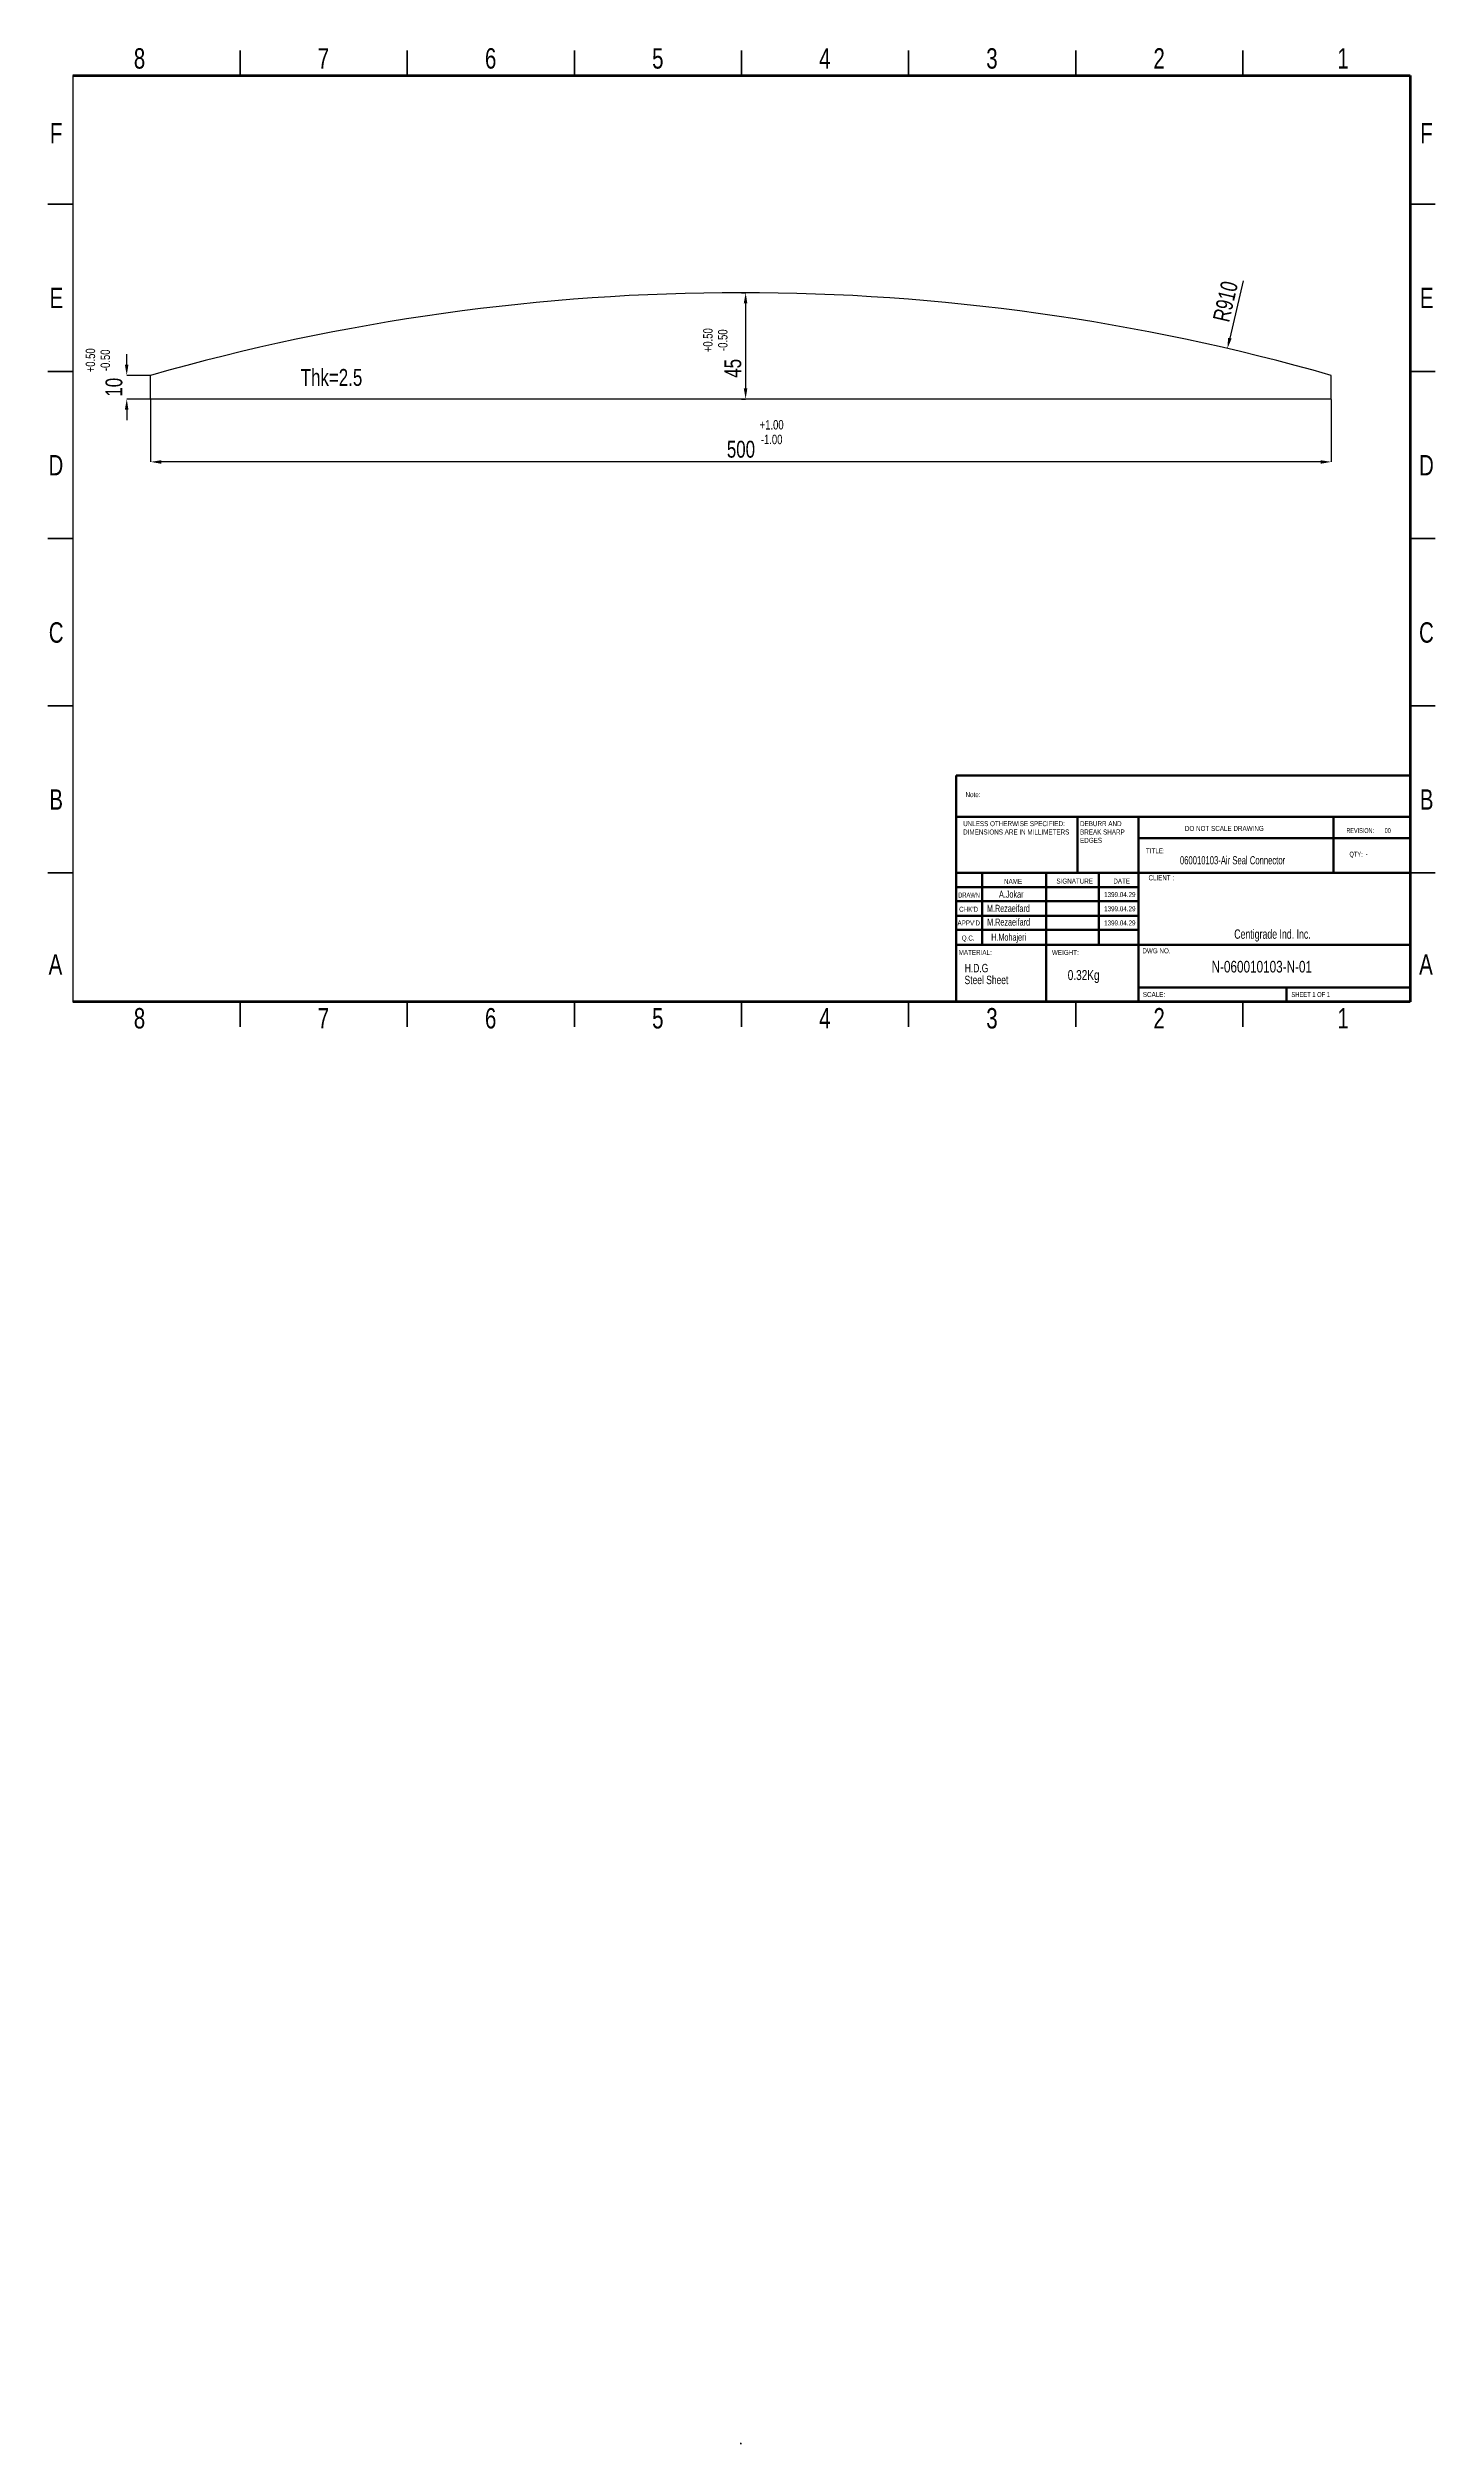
# Model space of a CAD drawing. Header units: millimetres. Extents: x 1764 to 2351, y 11 to 1025.
import ezdxf

# ---------------------------------------------------------------- set-up
doc = ezdxf.new("R2010")
doc.units = ezdxf.units.MM
doc.styles.add('SLDTEXTSTYLE0', font='TXT', dxfattribs={"width": 0.75})
doc.styles.add('SLDTEXTSTYLE1', font='TXT', dxfattribs={"width": 0.686449})
doc.styles.add('SLDTEXTSTYLE2', font='TXT', dxfattribs={"width": 0.652778})
doc.styles.add('SLDTEXTSTYLE3', font='TXT', dxfattribs={"width": 0.692308})
doc.styles.add('SLDTEXTSTYLE4', font='TXT', dxfattribs={"width": 0.7})
doc.styles.add('SLDTEXTSTYLE5', font='TXT', dxfattribs={"width": 0.678571})
doc.dimstyles.new('SLDDIMSTYLE0', dxfattribs={"dimscale": 3, "dimtxt": 2.38125, "dimasz": 1.5, "dimexe": 0, "dimexo": 0.0625, "dimgap": 0.595312, "dimtad": 1, "dimdec": 0, "dimrnd": 1e-09, "dimzin": 12, "dimdsep": 46, "dimtxsty": 'SLDTEXTSTYLE0', "dimcen": 0.09, "dimadec": 0, "dimazin": 3, "dimtfac": 1, "dimtdec": 0, "dimtofl": 0, "dimtmove": 0, "dimatfit": 3, "dimfxl": 1, "dimfrac": 2, "dimtolj": 1, "dimtzin": 12, "dimarcsym": 0})

# ---------------------------------------------------------------- blocks, each defined once
blk = doc.blocks.new('SW_NOTE_62')
at = {"color": 0, "linetype": 'Continuous', "lineweight": 0, "char_height": 1.5, "attachment_point": 1, "style": 'SLDTEXTSTYLE0'}
for s, insert in [('UNLESS OTHERWISE SPECIFIED:', (0, 1.93)), ('DIMENSIONS ARE IN MILLIMETERS', (0, -0.57))]:
    blk.add_mtext(s, dxfattribs=dict(at, insert=insert))
blk = doc.blocks.new('SW_NOTE_63')
at = {"color": 0, "linetype": 'Continuous', "lineweight": 0, "char_height": 1.5, "attachment_point": 1, "style": 'SLDTEXTSTYLE0'}
for s, insert in [('DEBURR AND', (0, 1.93)), ('BREAK SHARP', (0, -0.57)), ('EDGES', (0, -3.07))]:
    blk.add_mtext(s, dxfattribs=dict(at, insert=insert))
blk = doc.blocks.new('*D3')
at = {"color": 0, "lineweight": -2, "transparency": 16777216}
for p, q in [((1807.3, 876.4), (1807.3, 850)), ((2307.3, 876.4), (2307.3, 850)), ((2302.8, 850), (1811.8, 850))]:
    blk.add_line(p, q, dxfattribs=at)
at = {"color": 0, "transparency": 16777216}
for points in [[(1811.8, 850.7), (1811.8, 849.2), (1807.3, 850)], [(2302.8, 850.7), (2302.8, 849.2), (2307.3, 850)]]:
    blk.add_solid(points, dxfattribs=at)
at = {"layer": 'Defpoints', "color": 0, "transparency": 16777216}
for p in [(1807.3, 876.6), (2307.3, 876.6), (1807.3, 850)]:
    blk.add_point(p, dxfattribs=at)
at = {"color": 0, "transparency": 16777216, "insert": (2057.3, 855.3), "char_height": 7.14, "attachment_point": 5, "style": 'SLDTEXTSTYLE0'}
blk.add_mtext('\\A1;500', dxfattribs=at)
blk = doc.blocks.new('*D4')
at = {"color": 0, "lineweight": -2, "transparency": 16777216}
for p, q in [((1797.2, 891.1), (1797.2, 895.6)), ((1807.1, 886.6), (1797.2, 886.6)), ((1807.1, 876.6), (1797.2, 876.6)), ((1797.2, 872.1), (1797.2, 867.6))]:
    blk.add_line(p, q, dxfattribs=at)
at = {"color": 0, "transparency": 16777216}
for points in [[(1796.4, 891.1), (1797.9, 891.1), (1797.2, 886.6)], [(1796.4, 872.1), (1797.9, 872.1), (1797.2, 876.6)]]:
    blk.add_solid(points, dxfattribs=at)
at = {"layer": 'Defpoints', "color": 0, "transparency": 16777216}
for p in [(1797.2, 886.6), (1807.3, 886.6), (1807.3, 876.6)]:
    blk.add_point(p, dxfattribs=at)
at = {"color": 0, "transparency": 16777216, "insert": (1791.8, 881.6), "char_height": 7.14, "attachment_point": 5, "rotation": 90, "style": 'SLDTEXTSTYLE0'}
blk.add_mtext('\\A1;10', dxfattribs=at)
blk = doc.blocks.new('*D5')
at = {"color": 0, "lineweight": -2, "transparency": 16777216}
for p, q in [((2057.5, 921.6), (2059.3, 921.6)), ((2059.3, 917.1), (2059.3, 881.1)), ((2057.5, 876.6), (2059.3, 876.6))]:
    blk.add_line(p, q, dxfattribs=at)
at = {"color": 0, "transparency": 16777216}
for points in [[(2058.5, 917.1), (2060, 917.1), (2059.3, 921.6)], [(2058.5, 881.1), (2060, 881.1), (2059.3, 876.6)]]:
    blk.add_solid(points, dxfattribs=at)
at = {"layer": 'Defpoints', "color": 0, "transparency": 16777216}
for p in [(2057.3, 921.6), (2057.3, 876.6), (2059.3, 876.6)]:
    blk.add_point(p, dxfattribs=at)
at = {"color": 0, "transparency": 16777216, "insert": (2053.9, 889.6), "char_height": 7.14, "attachment_point": 5, "rotation": 90, "style": 'SLDTEXTSTYLE0'}
blk.add_mtext('\\A1;45', dxfattribs=at)
blk = doc.blocks.new('*D6')
at = {"color": 0, "lineweight": -2, "transparency": 16777216}
for p, q in [((2270, 926.7), (2264.4, 902.3)), ((2057, 11.2), (2057.6, 11.2)), ((2057.3, 10.9), (2057.3, 11.5))]:
    blk.add_line(p, q, dxfattribs=at)
at = {"color": 0, "transparency": 16777216}
blk.add_solid([(2263.6, 902.5), (2265.1, 902.2), (2263.3, 897.9)], dxfattribs=at)
at = {"layer": 'Defpoints', "color": 0, "transparency": 16777216}
for p in [(2263.3, 897.9), (2057.3, 11.2)]:
    blk.add_point(p, dxfattribs=at)
at = {"color": 0, "transparency": 16777216, "insert": (2262.5, 917.9), "char_height": 7.14, "attachment_point": 5, "rotation": 76.9197, "style": 'SLDTEXTSTYLE0'}
blk.add_mtext('\\A1;R910', dxfattribs=at)

msp = doc.modelspace()

# ---------------------------------------------------------------- linework, layer by layer
at = {"linetype": 'Continuous', "lineweight": 35}
for p, q in [((1845.2, 1013.6), (1845.2, 1024.2)), ((1916, 1013.6), (1916, 1024.2)), ((1986.8, 1013.6), (1986.8, 1024.2)), ((2057.5, 1024.2), (2057.5, 1013.6)), ((2057.5, 1013.6), (2057.5, 1024.2)), ((2128.3, 1013.6), (2128.3, 1024.2)), ((2199.1, 1013.6), (2199.1, 1024.2)), ((2269.9, 1013.6), (2269.9, 1024.2)), ((1774.4, 959.1), (1763.8, 959.1)), ((2340.7, 959.1), (2351.3, 959.1)), ((1774.4, 888.3), (1763.8, 888.3)), ((2340.7, 888.3), (2351.3, 888.3)), ((1763.8, 817.6), (1774.4, 817.6)), ((1774.4, 817.6), (1763.8, 817.6)), ((2351.3, 817.6), (2340.7, 817.6)), ((2340.7, 817.6), (2351.3, 817.6)), ((1774.4, 746.8), (1763.8, 746.8)), ((2340.7, 746.8), (2351.3, 746.8)), ((1774.4, 676), (1763.8, 676)), ((2340.7, 676), (2351.3, 676)), ((1845.2, 621.5), (1845.2, 610.9)), ((1916, 621.5), (1916, 610.9)), ((1986.8, 621.5), (1986.8, 610.9)), ((2057.5, 610.9), (2057.5, 621.5)), ((2057.5, 621.5), (2057.5, 610.9)), ((2128.3, 621.5), (2128.3, 610.9)), ((2199.1, 621.5), (2199.1, 610.9)), ((2269.9, 621.5), (2269.9, 610.9))]:
    msp.add_line(p, q, dxfattribs=at)
at = {"linetype": 'Continuous', "lineweight": 70}
for p, q in [((1774.4, 1013.6), (2340.7, 1013.6)), ((2340.7, 1013.6), (2340.7, 621.5)), ((2340.7, 621.5), (1774.4, 621.5))]:
    msp.add_line(p, q, dxfattribs=at)
for p, q in [((1774.4, 1013.6), (1774.4, 621.5)), ((1807.3, 876.6), (1807.3, 886.6)), ((2307.3, 876.6), (2307.3, 886.6)), ((2307.3, 876.6), (1807.3, 876.6)), ((1807.3, 876.6), (1807.3, 876.6))]:
    msp.add_line(p, q)
at = {"linetype": 'Continuous', "lineweight": 50}
for p, q in [((2148.4, 717.2), (2340.7, 717.2)), ((2148.4, 717.2), (2148.4, 699.7)), ((2148.4, 699.7), (2340.7, 699.7)), ((2148.4, 699.7), (2148.4, 621.9)), ((2199.9, 699.7), (2199.9, 676)), ((2225.7, 699.7), (2225.7, 621.5)), ((2340.7, 690.7), (2225.7, 690.7)), ((2308.2, 676), (2308.2, 699.7)), ((2340.7, 676), (2148.4, 676)), ((2225.7, 670), (2148.4, 670)), ((2159.5, 676), (2159.5, 645.6)), ((2186.6, 676), (2186.6, 621.9)), ((2208.9, 676), (2208.9, 645.6)), ((2225.7, 621.9), (2225.7, 676)), ((2225.7, 664), (2148.4, 664)), ((2225.7, 657.9), (2148.4, 657.9)), ((2225.7, 651.9), (2148.4, 651.9)), ((2163.1, 645.6), (2148.4, 645.6)), ((2163.1, 645.6), (2340.7, 645.6)), ((2225.7, 627.5), (2340.7, 627.5)), ((2288.3, 621.5), (2288.3, 627.5))]:
    msp.add_line(p, q, dxfattribs=at)
msp.add_lwpolyline([(2307.3, 886.6, 0.14), (1807.3, 886.6, 1)], format="xyb")

# ---------------------------------------------------------------- block references
at = {"linetype": 'Continuous', "lineweight": 0, "xscale": 1.415576560241549, "yscale": 1.415576560241549, "zscale": 1.415576560241549}
for name, p in [('SW_NOTE_62', (2151.4, 695.2)), ('SW_NOTE_63', (2200.9, 695.2))]:
    msp.add_blockref(name, p, dxfattribs=at)

# ---------------------------------------------------------------- texts
at = {"linetype": 'Continuous', "lineweight": 0}
for s, insert, char_height, attachment_point, style in [('8', (1802.6, 1025.1), 8.63, 2, 'SLDTEXTSTYLE0'), ('7', (1880.5, 1025.1), 8.63, 2, 'SLDTEXTSTYLE0'), ('6', (1951.3, 1025.1), 8.63, 2, 'SLDTEXTSTYLE0'), ('5', (2022.1, 1025.1), 8.63, 2, 'SLDTEXTSTYLE0'), ('4', (2092.8, 1025.1), 8.63, 2, 'SLDTEXTSTYLE0'), ('3', (2163.6, 1025.1), 8.63, 2, 'SLDTEXTSTYLE0'), ('2', (2234.4, 1025.1), 8.63, 2, 'SLDTEXTSTYLE0'), ('1', (2312.3, 1025.1), 8.63, 2, 'SLDTEXTSTYLE0'), ('F', (1767.3, 993.4), 8.63, 2, 'SLDTEXTSTYLE0'), ('F', (2347.6, 993.4), 8.63, 2, 'SLDTEXTSTYLE0'), ('E', (1767.4, 923.7), 8.63, 2, 'SLDTEXTSTYLE0'), ('E', (2347.7, 923.7), 8.63, 2, 'SLDTEXTSTYLE0'), ('D', (1767.2, 852.9), 8.63, 2, 'SLDTEXTSTYLE0'), ('D', (2347.6, 852.9), 8.63, 2, 'SLDTEXTSTYLE0'), ('C', (1767.3, 782.1), 8.63, 2, 'SLDTEXTSTYLE0'), ('C', (2347.6, 782.1), 8.63, 2, 'SLDTEXTSTYLE0'), ('B', (1767.3, 711.4), 8.63, 2, 'SLDTEXTSTYLE0'), ('Note:', (2152.4, 710.2), 2.12, 1, 'SLDTEXTSTYLE0'), ('B', (2347.7, 711.4), 8.63, 2, 'SLDTEXTSTYLE0'), ('DO NOT SCALE DRAWING', (2245.3, 695.9), 2.123, 1, 'SLDTEXTSTYLE0'), ('REVISION:       00', (2313.7, 695), 2.123, 1, 'SLDTEXTSTYLE2'), ('TITLE:', (2228.8, 686.4), 2.12, 1, 'SLDTEXTSTYLE0'), ('060010103-Air Seal Connector', (2243.2, 683.1), 3.468, 1, 'SLDTEXTSTYLE4'), ('QTY:  -', (2315, 685), 2.12, 1, 'SLDTEXTSTYLE5'), ('NAME', (2168.7, 673.5), 2.12, 1, 'SLDTEXTSTYLE0'), ('SIGNATURE', (2190.9, 673.6), 2.12, 1, 'SLDTEXTSTYLE0'), ('DATE', (2215, 673.6), 2.12, 1, 'SLDTEXTSTYLE0'), ('CLIENT :', (2229.9, 675.1), 2.25, 1, 'SLDTEXTSTYLE4'), ('DRAWN', (2149.3, 667.7), 2.12, 1, 'SLDTEXTSTYLE1'), ("CHK'D", (2149.7, 661.7), 2.12, 1, 'SLDTEXTSTYLE0'), ('M.Rezaeifard', (2161.5, 662.5), 2.996, 1, 'SLDTEXTSTYLE4'), ('A.Jokar', (2166.6, 668.5), 3, 1, 'SLDTEXTSTYLE4'), ('1399.04.29', (2211.1, 667.9), 2.12, 1, 'SLDTEXTSTYLE0'), ('1399.04.29', (2211.1, 661.9), 2.12, 1, 'SLDTEXTSTYLE0'), ("APPV'D", (2149, 655.9), 2.12, 1, 'SLDTEXTSTYLE0'), ('Q.C.', (2150.8, 649.5), 2.12, 1, 'SLDTEXTSTYLE0'), ('M.Rezaeifard', (2161.6, 656.7), 2.996, 1, 'SLDTEXTSTYLE4'), ('H.Mohajeri', (2163.3, 650.3), 3, 1, 'SLDTEXTSTYLE4'), ('1399.04.29', (2211.1, 655.9), 2.12, 1, 'SLDTEXTSTYLE0'), ('Centigrade Ind. Inc.', (2266.2, 652.1), 3.964, 1, 'SLDTEXTSTYLE4'), ('A', (1767, 641.6), 8.63, 2, 'SLDTEXTSTYLE0'), ('MATERIAL:', (2149.5, 643.4), 2.12, 1, 'SLDTEXTSTYLE0'), ('WEIGHT:', (2189, 643.4), 2.12, 1, 'SLDTEXTSTYLE0'), ('DWG NO.', (2227.3, 644.1), 2.12, 1, 'SLDTEXTSTYLE0'), ('A', (2347.4, 641.6), 8.63, 2, 'SLDTEXTSTYLE0'), ('0.32Kg', (2195.7, 634.9), 4.24, 1, 'SLDTEXTSTYLE0'), ('N-060010103-N-01', (2256.6, 638.8), 4.955, 1, 'SLDTEXTSTYLE0'), ('8', (1802.6, 618.8), 8.63, 2, 'SLDTEXTSTYLE0'), ('7', (1880.5, 618.8), 8.63, 2, 'SLDTEXTSTYLE0'), ('6', (1951.3, 618.8), 8.63, 2, 'SLDTEXTSTYLE0'), ('5', (2022.1, 618.8), 8.63, 2, 'SLDTEXTSTYLE0'), ('4', (2092.8, 618.8), 8.63, 2, 'SLDTEXTSTYLE0'), ('3', (2163.6, 618.8), 8.63, 2, 'SLDTEXTSTYLE0'), ('SCALE:', (2227.5, 625.6), 2.12, 1, 'SLDTEXTSTYLE0'), ('2', (2234.4, 618.8), 8.63, 2, 'SLDTEXTSTYLE0'), ('SHEET 1 OF 1', (2290.4, 625.6), 2.123, 1, 'SLDTEXTSTYLE3'), ('1', (2312.3, 618.8), 8.63, 2, 'SLDTEXTSTYLE0')]:
    msp.add_mtext(s, dxfattribs=dict(at, insert=insert, char_height=char_height, attachment_point=attachment_point, style=style))
at = {"color": 7, "linetype": 'Continuous', "lineweight": 18, "char_height": 4, "attachment_point": 2, "rotation": 90, "style": 'SLDTEXTSTYLE0'}
for s, insert in [('\\A1;+0.50', (2041.3, 901.5)), ('\\A1;-0.50', (2047.6, 901.5)), ('\\A1;+0.50', (1779.8, 893)), ('\\A1;-0.50', (1786.1, 893))]:
    msp.add_mtext(s, dxfattribs=dict(at, insert=insert))
at = {"insert": (1883.9, 885.7), "char_height": 7.144, "attachment_point": 5, "style": 'SLDTEXTSTYLE0'}
msp.add_mtext('\\A1;Thk=2.5', dxfattribs=at)
at = {"color": 7, "linetype": 'Continuous', "lineweight": 18, "char_height": 4, "attachment_point": 2, "style": 'SLDTEXTSTYLE0'}
for s, insert in [('\\A1;+1.00', (2070.3, 867.7)), ('\\A1;-1.00', (2070.3, 861.5))]:
    msp.add_mtext(s, dxfattribs=dict(at, insert=insert))
at = {"color": 7, "linetype": 'Continuous', "lineweight": 0, "attachment_point": 1, "style": 'SLDTEXTSTYLE0'}
for s, insert, char_height in [('Steel Sheet', (2152, 632.5), 3.575), ('H.D.G', (2152.1, 637.5), 3.57)]:
    msp.add_mtext(s, dxfattribs=dict(at, insert=insert, char_height=char_height))

# ---------------------------------------------------------------- dimensions: what is measured, and where the dimension line sits
dim = msp.add_radius_dim(center=(2057.3, 11.2), mpoint=(2263.3, 897.9), dimstyle='SLDDIMSTYLE0')
dim.commit()
dim.dimension.update_dxf_attribs({"geometry": '*D6', "text_midpoint": (2262.5, 917.9)})
dim = msp.add_linear_dim(base=(2059.3, 876.6), p1=(2057.3, 921.6), p2=(2057.3, 876.6), angle=90, dimstyle='SLDDIMSTYLE0')
dim.commit()
dim.dimension.update_dxf_attribs({"geometry": '*D5', "text_midpoint": (2059.3, 889.6), "dimtype": 160})
dim = msp.add_linear_dim(base=(1797.2, 886.6), p1=(1807.3, 876.6), p2=(1807.3, 886.6), angle=90, dimstyle='SLDDIMSTYLE0')
dim.commit()
dim.dimension.update_dxf_attribs({"geometry": '*D4', "text_midpoint": (1791.8, 881.6)})
dim = msp.add_linear_dim(base=(1807.3, 850), p1=(2307.3, 876.6), p2=(1807.3, 876.6), dimstyle='SLDDIMSTYLE0')
dim.commit()
dim.dimension.update_dxf_attribs({"geometry": '*D3', "text_midpoint": (2057.3, 855.3)})

doc.saveas('drawing.dxf')
